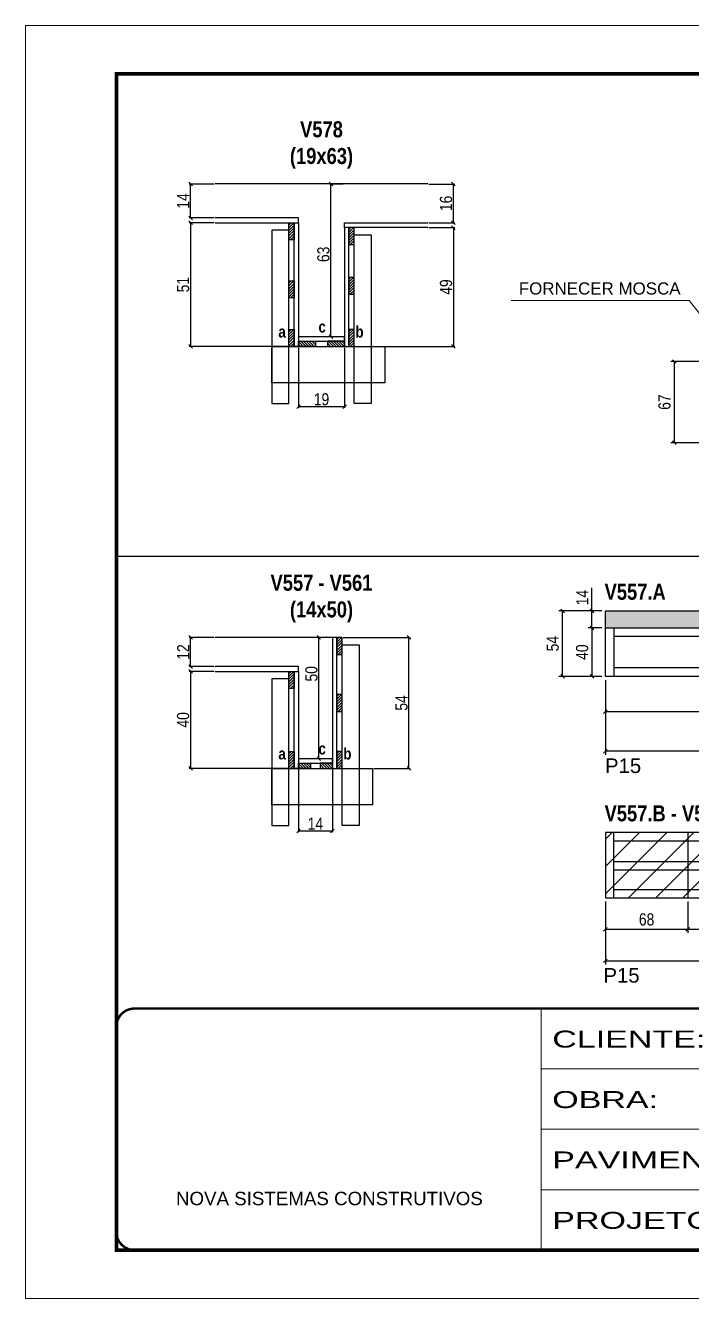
# Model space of a CAD drawing. Extents: x 3309 to 9563, y -2522 to 14608.
# Drawn here: x 8078 to 8628, y 8964 to 10014 of the extents above; entities that cross this region are included whole.
import ezdxf

# ---------------------------------------------------------------- set-up
doc = ezdxf.new("R2010")
doc.units = 0
doc.header["$PDMODE"] = 35
doc.header["$PDSIZE"] = -10
doc.linetypes.add('CONTINUO', pattern=[0])
doc.linetypes.add('DASHED', pattern=[0.75, 0.5, -0.25])
for name, color, linetype in [('5', 5, 'Continuous'), ('COTA', 241, 'Continuous'), ('detalhes', 4, 'Continuous'), ('NOMENCLATURA', 7, 'Continuous'), ('Painéis', 200, 'Continuous'), ('SARR_2.2x7', 40, 'Continuous'), ('SARR_3.5x7', 81, 'Continuous')]:
    doc.layers.add(name, color=color, linetype=linetype)
for name, color, linetype, lineweight in [('CARIMBO', 255, 'Continuous', 9), ('CONCRETO', 251, 'Continuous', 25), ('Folhas', 255, 'Continuous', 9), ('Hachura', 251, 'Continuous', 9), ('SARRAFO DE PRESSAO', 251, 'DASHED', 9)]:
    doc.layers.add(name, color=color, linetype=linetype, lineweight=lineweight)
doc.styles.add('ARIAL', font='arial.ttf')
doc.styles.add('COTA TECNICA', font='techl___.ttf', dxfattribs={"height": 10})
doc.styles.add('COTA TECNICA 2X', font='techl___.ttf', dxfattribs={"height": 10})
doc.styles.get("Standard").update_dxf_attribs({"font": 'arial.ttf'})
doc.styles.add('TECNICA', font='techb___.ttf', dxfattribs={"height": 10})
doc.styles.add('Tecnologia', font='')
doc.styles.get('Tecnologia').set_extended_font_data('Forgotten Futurist')
doc.dimstyles.new('3x', dxfattribs={"dimtxt": 10, "dimasz": 5, "dimexe": 7, "dimexo": 5, "dimgap": 4, "dimtad": 1, "dimdec": 4, "dimlfac": 0.333333, "dimdsep": 46, "dimtxsty": 'Standard', "dimblk": 'DOT', "dimcen": 0.09, "dimclrd": 1, "dimclre": 1, "dimclrt": 2, "dimadec": 0, "dimazin": 2, "dimtfac": 1, "dimtdec": 4, "dimtmove": 0, "dimatfit": 3, "dimldrblk": 'DOT', "dimfxl": 1, "dimtolj": 1, "dimtzin": 0, "dimlwd": 9, "dimlwe": 9, "dimarcsym": 0})
doc.dimstyles.new('PAINEL', dxfattribs={"dimtxt": 10, "dimasz": 3, "dimexe": 3, "dimexo": 3, "dimgap": 3, "dimtad": 1, "dimdec": 1, "dimzin": 12, "dimdsep": 46, "dimtxsty": 'COTA TECNICA', "dimblk1": 'OBLIQUE', "dimblk2": 'OBLIQUE', "dimsah": 1, "dimcen": 0.9, "dimclrd": 4, "dimclre": 4, "dimclrt": 240, "dimadec": 1, "dimazin": 3, "dimtfac": 1, "dimtdec": 1, "dimtmove": 0, "dimatfit": 3, "dimfxl": 1, "dimtolj": 1, "dimtzin": 12, "dimarcsym": 0})
doc.dimstyles.new('SECAO', dxfattribs={"dimscale": 0.333333, "dimtxt": 5, "dimasz": 9, "dimexe": 3, "dimexo": 3, "dimgap": 3, "dimtad": 1, "dimdec": 1, "dimlfac": 0.5, "dimzin": 12, "dimdsep": 46, "dimtxsty": 'COTA TECNICA 2X', "dimblk1": 'OBLIQUE', "dimblk2": 'OBLIQUE', "dimsah": 1, "dimcen": 0.9, "dimclrd": 4, "dimclre": 4, "dimclrt": 240, "dimadec": 1, "dimazin": 3, "dimtfac": 1, "dimtdec": 1, "dimtmove": 0, "dimatfit": 3, "dimfxl": 1, "dimtolj": 1, "dimtzin": 12, "dimarcsym": 0})
pattern_1 = [(135, (41538.6903, -113763.353), (-1.122532015, -1.122532015), [])]
pattern_2 = [(45, (-115217.018, -23472.7219), (-1.122532015, 1.122532015), [])]

# ---------------------------------------------------------------- blocks, each defined once
blk = doc.blocks.new('9999999999')
at = {"color": 30, "linetype": 'CONTINUO'}
for p, q in [((98564.6, 34230.2), (98564.6, 34429.4)), ((98564.6, 34379.6), (99584, 34379.6)), ((98564.6, 34329.8), (99488, 34329.8)), ((98564.6, 34280), (99488, 34280))]:
    blk.add_line(p, q, dxfattribs=at)
at = {"color": 30, "linetype": 'CONTINUO', "const_width": 2}
blk.add_lwpolyline([(99584, 34230.2), (99584, 34414.4, 0.414214), (99569, 34429.4), (98229, 34429.4, 0.414214), (98214, 34414.4), (98214, 34245.2, 0.414214), (98229, 34230.2), (99584, 34230.2)], format="xyb", dxfattribs=at)
at = {"layer": 'Folhas'}
blk.add_lwpolyline([(98139, 34190.2), (99624, 34190.2), (99624, 35240.2), (98139, 35240.2)], close=True, dxfattribs=at)
at = {"layer": 'Folhas', "color": 30, "const_width": 3}
blk.add_lwpolyline([(98214, 34230.2), (99584, 34230.2), (99584, 35200.2), (98214, 35200.2)], close=True, dxfattribs=at)
at = {"color": 7, "linetype": 'Continuous', "ltscale": 5, "style": 'ARIAL'}
blk.add_text('NOVA SISTEMAS CONSTRUTIVOS', height=11.059, dxfattribs=at).set_placement((98263.2, 34267.2))
at = {"layer": 'Folhas', "color": 7, "style": 'Tecnologia', "width": 1.5}
for s, p in [('CLIENTE:', (98573.7, 34397.2)), ('OBRA:', (98573.7, 34347.3)), ('PAVIMENTO:', (98573.7, 34297.5)), ('PROJETO:', (98573.7, 34247.7))]:
    blk.add_text(s, height=14, dxfattribs=at).set_placement(p)
blk = doc.blocks.new('_Oblique')
at = {"color": 0, "linetype": 'ByBlock', "lineweight": -2}
blk.add_line((-0.5, -0.5), (0.5, 0.5), dxfattribs=at)
blk = doc.blocks.new('*D433')
at = {"layer": 'COTA', "color": 4, "lineweight": -2, "transparency": 16777216}
for p, q in [((8303.2, 9747.8), (8303.2, 9698.1)), ((8341.2, 9747.8), (8341.2, 9698.1)), ((8341.2, 9699.1), (8303.2, 9699.1))]:
    blk.add_line(p, q, dxfattribs=at)
at = {"layer": 'Defpoints', "color": 0, "transparency": 16777216}
for p in [(8303.2, 9748.8), (8341.2, 9748.8), (8303.2, 9699.1)]:
    blk.add_point(p, dxfattribs=at)
at = {"layer": 'COTA', "color": 4, "lineweight": -2, "transparency": 16777216, "xscale": 3, "yscale": 3, "zscale": 3, "rotation": 180}
blk.add_blockref('_Oblique', (8303.2, 9699.1), dxfattribs=at)
at = {"layer": 'COTA', "color": 4, "lineweight": -2, "transparency": 16777216, "xscale": 3, "yscale": 3, "zscale": 3}
blk.add_blockref('_Oblique', (8341.2, 9699.1), dxfattribs=at)
at = {"layer": 'COTA', "color": 240, "transparency": 16777216, "insert": (8322.2, 9705.2), "char_height": 10, "attachment_point": 5, "style": 'COTA TECNICA 2X'}
blk.add_mtext('\\A1;19', dxfattribs=at)
blk = doc.blocks.new('*D434')
at = {"layer": 'COTA', "color": 4, "lineweight": -2, "transparency": 16777216}
for p, q in [((8233.5, 9850.8), (8213.1, 9850.8)), ((8214.1, 9850.8), (8214.1, 9748.8)), ((8294.2, 9748.8), (8213.1, 9748.8))]:
    blk.add_line(p, q, dxfattribs=at)
at = {"layer": 'Defpoints', "color": 0, "transparency": 16777216}
for p in [(8234.5, 9850.8), (8214.1, 9748.8), (8295.2, 9748.8, 0)]:
    blk.add_point(p, dxfattribs=at)
at = {"layer": 'COTA', "color": 4, "lineweight": -2, "transparency": 16777216, "xscale": 3, "yscale": 3, "zscale": 3}
for p, rotation in [((8214.1, 9850.8), 90), ((8214.1, 9748.8), 270)]:
    blk.add_blockref('_Oblique', p, dxfattribs=dict(at, rotation=rotation))
at = {"layer": 'COTA', "color": 240, "transparency": 16777216, "insert": (8208, 9799.8), "char_height": 10, "attachment_point": 5, "rotation": 90, "style": 'COTA TECNICA 2X'}
blk.add_mtext('\\A1;51', dxfattribs=at)
blk = doc.blocks.new('*D435')
at = {"layer": 'COTA', "color": 4, "lineweight": -2, "transparency": 16777216}
for p, q in [((8410.9, 9846.8), (8432.1, 9846.8)), ((8431.1, 9846.8), (8431.1, 9748.8)), ((8350.2, 9748.8), (8432.1, 9748.8))]:
    blk.add_line(p, q, dxfattribs=at)
at = {"layer": 'Defpoints', "color": 0, "transparency": 16777216}
for p in [(8409.9, 9846.8), (8349.2, 9748.8, 0), (8431.1, 9748.8)]:
    blk.add_point(p, dxfattribs=at)
at = {"layer": 'COTA', "color": 4, "lineweight": -2, "transparency": 16777216, "xscale": 3, "yscale": 3, "zscale": 3}
for p, rotation in [((8431.1, 9846.8), 90), ((8431.1, 9748.8), 270)]:
    blk.add_blockref('_Oblique', p, dxfattribs=dict(at, rotation=rotation))
at = {"layer": 'COTA', "color": 240, "transparency": 16777216, "insert": (8425, 9797.8), "char_height": 10, "attachment_point": 5, "rotation": 90, "style": 'COTA TECNICA 2X'}
blk.add_mtext('\\A1;49', dxfattribs=at)
blk = doc.blocks.new('*D436')
at = {"layer": 'COTA', "color": 4, "lineweight": -2, "transparency": 16777216}
for p, q in [((8340.2, 9882.8), (8329, 9882.8)), ((8330, 9756.8), (8330, 9882.8)), ((8340.2, 9756.8), (8329, 9756.8))]:
    blk.add_line(p, q, dxfattribs=at)
at = {"layer": 'Defpoints', "color": 0, "transparency": 16777216}
for p in [(8330, 9882.8), (8341.2, 9882.8), (8341.2, 9756.8)]:
    blk.add_point(p, dxfattribs=at)
at = {"layer": 'COTA', "color": 4, "lineweight": -2, "transparency": 16777216, "xscale": 3, "yscale": 3, "zscale": 3}
for p, rotation in [((8330, 9882.8), 90), ((8330, 9756.8), 270)]:
    blk.add_blockref('_Oblique', p, dxfattribs=dict(at, rotation=rotation))
at = {"layer": 'COTA', "color": 240, "transparency": 16777216, "insert": (8323.8, 9824.8), "char_height": 10, "attachment_point": 5, "rotation": 90, "style": 'COTA TECNICA 2X'}
blk.add_mtext('\\A1;63', dxfattribs=at)
blk = doc.blocks.new('*D437')
at = {"layer": 'COTA', "color": 4, "lineweight": -2, "transparency": 16777216}
for p, q in [((8410.9, 9882.8), (8432.1, 9882.8)), ((8431.1, 9850.8), (8431.1, 9882.8)), ((8410.9, 9850.8), (8432.1, 9850.8))]:
    blk.add_line(p, q, dxfattribs=at)
at = {"layer": 'Defpoints', "color": 0, "transparency": 16777216}
for p in [(8409.9, 9882.8), (8431.1, 9882.8), (8409.9, 9850.8)]:
    blk.add_point(p, dxfattribs=at)
at = {"layer": 'COTA', "color": 4, "lineweight": -2, "transparency": 16777216, "xscale": 3, "yscale": 3, "zscale": 3}
for p, rotation in [((8431.1, 9882.8), 90), ((8431.1, 9850.8), 270)]:
    blk.add_blockref('_Oblique', p, dxfattribs=dict(at, rotation=rotation))
at = {"layer": 'COTA', "color": 240, "transparency": 16777216, "insert": (8425, 9866.8), "char_height": 10, "attachment_point": 5, "rotation": 90, "style": 'COTA TECNICA 2X'}
blk.add_mtext('\\A1;16', dxfattribs=at)
blk = doc.blocks.new('*D438')
at = {"layer": 'COTA', "color": 4, "lineweight": -2, "transparency": 16777216}
for p, q in [((8233.5, 9882.8), (8213.1, 9882.8)), ((8214.1, 9854.8), (8214.1, 9882.8)), ((8233.5, 9854.8), (8213.1, 9854.8))]:
    blk.add_line(p, q, dxfattribs=at)
at = {"layer": 'Defpoints', "color": 0, "transparency": 16777216}
for p in [(8214.1, 9882.8), (8234.5, 9882.8), (8234.5, 9854.8)]:
    blk.add_point(p, dxfattribs=at)
at = {"layer": 'COTA', "color": 4, "lineweight": -2, "transparency": 16777216, "xscale": 3, "yscale": 3, "zscale": 3}
for p, rotation in [((8214.1, 9882.8), 90), ((8214.1, 9854.8), 270)]:
    blk.add_blockref('_Oblique', p, dxfattribs=dict(at, rotation=rotation))
at = {"layer": 'COTA', "color": 240, "transparency": 16777216, "insert": (8208, 9868.8), "char_height": 10, "attachment_point": 5, "rotation": 90, "style": 'COTA TECNICA 2X'}
blk.add_mtext('\\A1;14', dxfattribs=at)
blk = doc.blocks.new('*D1587')
at = {"layer": 'COTA', "color": 4, "lineweight": -2, "transparency": 16777216}
for p, q in [((8682.2, 9736.4), (8610.4, 9736.4)), ((8613.4, 9669.4), (8613.4, 9736.4)), ((8682.2, 9669.4), (8610.4, 9669.4))]:
    blk.add_line(p, q, dxfattribs=at)
at = {"layer": 'Defpoints', "color": 0, "transparency": 16777216}
for p in [(8613.4, 9736.4), (8685.2, 9736.4), (8685.2, 9669.4)]:
    blk.add_point(p, dxfattribs=at)
at = {"layer": 'COTA', "color": 4, "lineweight": -2, "transparency": 16777216, "xscale": 3, "yscale": 3, "zscale": 3}
for p, rotation in [((8613.4, 9736.4), 90), ((8613.4, 9669.4), 270)]:
    blk.add_blockref('_Oblique', p, dxfattribs=dict(at, rotation=rotation))
at = {"layer": 'COTA', "color": 240, "transparency": 16777216, "insert": (8605.3, 9702.9), "char_height": 10, "attachment_point": 5, "rotation": 90, "style": 'COTA TECNICA'}
blk.add_mtext('\\A1;67', dxfattribs=at)
blk = doc.blocks.new('_Dot')
at = {"color": 0, "linetype": 'ByBlock', "lineweight": -2}
blk.add_line((-0.5, 0), (-1, 0), dxfattribs=at)
at = {"color": 0, "linetype": 'ByBlock', "const_width": 0.5}
blk.add_lwpolyline([(-0.25, 0, 1), (0.25, 0, 1)], format="xyb", close=True, dxfattribs=at)
blk = doc.blocks.new('*D1590')
at = {"layer": 'COTA', "color": 4, "lineweight": -2, "transparency": 16777216}
for p, q in [((8233.5, 9480.8), (8213.1, 9480.8)), ((8214.1, 9480.8), (8214.1, 9400.8)), ((8294.2, 9400.8), (8213.1, 9400.8))]:
    blk.add_line(p, q, dxfattribs=at)
at = {"layer": 'Defpoints', "color": 0, "transparency": 16777216}
for p in [(8234.5, 9480.8), (8214.1, 9400.8), (8295.2, 9400.8, 0)]:
    blk.add_point(p, dxfattribs=at)
at = {"layer": 'COTA', "color": 4, "lineweight": -2, "transparency": 16777216, "xscale": 3, "yscale": 3, "zscale": 3}
for p, rotation in [((8214.1, 9480.8), 90), ((8214.1, 9400.8), 270)]:
    blk.add_blockref('_Oblique', p, dxfattribs=dict(at, rotation=rotation))
at = {"layer": 'COTA', "color": 240, "transparency": 16777216, "insert": (8208, 9440.8), "char_height": 10, "attachment_point": 5, "rotation": 90, "style": 'COTA TECNICA 2X'}
blk.add_mtext('\\A1;40', dxfattribs=at)
blk = doc.blocks.new('*D1591')
at = {"layer": 'COTA', "color": 4, "lineweight": -2, "transparency": 16777216}
for p, q in [((8330.2, 9508.8), (8319, 9508.8)), ((8320, 9408.8), (8320, 9508.8)), ((8330.2, 9408.8), (8319, 9408.8))]:
    blk.add_line(p, q, dxfattribs=at)
at = {"layer": 'Defpoints', "color": 0, "transparency": 16777216}
for p in [(8320, 9508.8), (8331.2, 9508.8), (8331.2, 9408.8)]:
    blk.add_point(p, dxfattribs=at)
at = {"layer": 'COTA', "color": 4, "lineweight": -2, "transparency": 16777216, "xscale": 3, "yscale": 3, "zscale": 3}
for p, rotation in [((8320, 9508.8), 90), ((8320, 9408.8), 270)]:
    blk.add_blockref('_Oblique', p, dxfattribs=dict(at, rotation=rotation))
at = {"layer": 'COTA', "color": 240, "transparency": 16777216, "insert": (8313.9, 9478.8), "char_height": 10, "attachment_point": 5, "rotation": 90, "style": 'COTA TECNICA 2X'}
blk.add_mtext('\\A1;50', dxfattribs=at)
blk = doc.blocks.new('*D1592')
at = {"layer": 'COTA', "color": 4, "lineweight": -2, "transparency": 16777216}
for p, q in [((8233.5, 9508.8), (8213.1, 9508.8)), ((8214.1, 9484.8), (8214.1, 9508.8)), ((8233.5, 9484.8), (8213.1, 9484.8))]:
    blk.add_line(p, q, dxfattribs=at)
at = {"layer": 'Defpoints', "color": 0, "transparency": 16777216}
for p in [(8214.1, 9508.8), (8234.5, 9508.8), (8234.5, 9484.8)]:
    blk.add_point(p, dxfattribs=at)
at = {"layer": 'COTA', "color": 4, "lineweight": -2, "transparency": 16777216, "xscale": 3, "yscale": 3, "zscale": 3}
for p, rotation in [((8214.1, 9508.8), 90), ((8214.1, 9484.8), 270)]:
    blk.add_blockref('_Oblique', p, dxfattribs=dict(at, rotation=rotation))
at = {"layer": 'COTA', "color": 240, "transparency": 16777216, "insert": (8208, 9496.8), "char_height": 10, "attachment_point": 5, "rotation": 90, "style": 'COTA TECNICA 2X'}
blk.add_mtext('\\A1;12', dxfattribs=at)
blk = doc.blocks.new('*D1593')
at = {"layer": 'COTA', "color": 4, "lineweight": -2, "transparency": 16777216}
for p, q in [((8340.2, 9508.8), (8395.4, 9508.8)), ((8394.4, 9400.8), (8394.4, 9508.8)), ((8365.3, 9400.8), (8395.4, 9400.8))]:
    blk.add_line(p, q, dxfattribs=at)
at = {"layer": 'Defpoints', "color": 0, "transparency": 16777216}
for p in [(8339.2, 9508.8), (8394.4, 9508.8), (8364.3, 9400.8)]:
    blk.add_point(p, dxfattribs=at)
at = {"layer": 'COTA', "color": 4, "lineweight": -2, "transparency": 16777216, "xscale": 3, "yscale": 3, "zscale": 3}
for p, rotation in [((8394.4, 9508.8), 90), ((8394.4, 9400.8), 270)]:
    blk.add_blockref('_Oblique', p, dxfattribs=dict(at, rotation=rotation))
at = {"layer": 'COTA', "color": 240, "transparency": 16777216, "insert": (8388.3, 9454.8), "char_height": 10, "attachment_point": 5, "rotation": 90, "style": 'COTA TECNICA 2X'}
blk.add_mtext('\\A1;54', dxfattribs=at)
blk = doc.blocks.new('*D1601')
at = {"layer": 'COTA', "color": 4, "lineweight": -2, "transparency": 16777216}
for p, q in [((8303.2, 9399.8), (8303.2, 9348.2)), ((8331.2, 9399.8), (8331.2, 9348.2)), ((8303.2, 9349.2), (8331.2, 9349.2))]:
    blk.add_line(p, q, dxfattribs=at)
at = {"layer": 'Defpoints', "color": 0, "transparency": 16777216}
for p in [(8303.2, 9400.8), (8331.2, 9400.8), (8331.2, 9349.2)]:
    blk.add_point(p, dxfattribs=at)
at = {"layer": 'COTA', "color": 4, "lineweight": -2, "transparency": 16777216, "xscale": 3, "yscale": 3, "zscale": 3, "rotation": 180}
blk.add_blockref('_Oblique', (8303.2, 9349.2), dxfattribs=at)
at = {"layer": 'COTA', "color": 4, "lineweight": -2, "transparency": 16777216, "xscale": 3, "yscale": 3, "zscale": 3}
blk.add_blockref('_Oblique', (8331.2, 9349.2), dxfattribs=at)
at = {"layer": 'COTA', "color": 240, "transparency": 16777216, "insert": (8317.2, 9355.3), "char_height": 10, "attachment_point": 5, "style": 'COTA TECNICA 2X'}
blk.add_mtext('\\A1;14', dxfattribs=at)
blk = doc.blocks.new('*D1602')
at = {"layer": 'COTA', "color": 4, "lineweight": -2, "transparency": 16777216}
for p, q in [((8556.5, 9473.7), (8556.5, 9412)), ((8974.5, 9473.7), (8974.5, 9412)), ((8974.5, 9415), (8556.5, 9415))]:
    blk.add_line(p, q, dxfattribs=at)
at = {"layer": 'Defpoints', "color": 0, "transparency": 16777216}
for p in [(8556.5, 9476.7), (8974.5, 9476.7), (8556.5, 9415)]:
    blk.add_point(p, dxfattribs=at)
at = {"layer": 'COTA', "color": 4, "lineweight": -2, "transparency": 16777216, "xscale": 3, "yscale": 3, "zscale": 3, "rotation": 180}
blk.add_blockref('_Oblique', (8556.5, 9415), dxfattribs=at)
at = {"layer": 'COTA', "color": 4, "lineweight": -2, "transparency": 16777216, "xscale": 3, "yscale": 3, "zscale": 3}
blk.add_blockref('_Oblique', (8974.5, 9415), dxfattribs=at)
at = {"layer": 'COTA', "color": 240, "transparency": 16777216, "insert": (8765.5, 9423.1), "char_height": 10, "attachment_point": 5, "style": 'COTA TECNICA'}
blk.add_mtext('\\A1;418', dxfattribs=at)
blk = doc.blocks.new('*D1604')
at = {"layer": 'COTA', "color": 4, "lineweight": -2, "transparency": 16777216}
for p, q in [((8556.5, 9473.7), (8556.5, 9444.5)), ((8730.5, 9473.7), (8730.5, 9444.5)), ((8730.5, 9447.5), (8556.5, 9447.5))]:
    blk.add_line(p, q, dxfattribs=at)
at = {"layer": 'Defpoints', "color": 0, "transparency": 16777216}
for p in [(8556.5, 9476.7), (8730.5, 9476.7), (8556.5, 9447.5)]:
    blk.add_point(p, dxfattribs=at)
at = {"layer": 'COTA', "color": 4, "lineweight": -2, "transparency": 16777216, "xscale": 3, "yscale": 3, "zscale": 3, "rotation": 180}
blk.add_blockref('_Oblique', (8556.5, 9447.5), dxfattribs=at)
at = {"layer": 'COTA', "color": 4, "lineweight": -2, "transparency": 16777216, "xscale": 3, "yscale": 3, "zscale": 3}
blk.add_blockref('_Oblique', (8730.5, 9447.5), dxfattribs=at)
at = {"layer": 'COTA', "color": 240, "transparency": 16777216, "insert": (8643.5, 9455.6), "char_height": 10, "attachment_point": 5, "style": 'COTA TECNICA'}
blk.add_mtext('\\A1;174', dxfattribs=at)
blk = doc.blocks.new('*D1605')
at = {"layer": 'COTA', "color": 4, "lineweight": -2, "transparency": 16777216}
for p, q in [((8553.5, 9516.7), (8542.4, 9516.7)), ((8545.4, 9516.7), (8545.4, 9476.7)), ((8553.5, 9476.7), (8542.4, 9476.7))]:
    blk.add_line(p, q, dxfattribs=at)
at = {"layer": 'Defpoints', "color": 0, "transparency": 16777216}
for p in [(8556.5, 9516.7), (8545.4, 9476.7), (8556.5, 9476.7)]:
    blk.add_point(p, dxfattribs=at)
at = {"layer": 'COTA', "color": 4, "lineweight": -2, "transparency": 16777216, "xscale": 3, "yscale": 3, "zscale": 3}
for p, rotation in [((8545.4, 9516.7), 90), ((8545.4, 9476.7), 270)]:
    blk.add_blockref('_Oblique', p, dxfattribs=dict(at, rotation=rotation))
at = {"layer": 'COTA', "color": 240, "transparency": 16777216, "insert": (8537.3, 9496.7), "char_height": 10, "attachment_point": 5, "rotation": 90, "style": 'COTA TECNICA'}
blk.add_mtext('\\A1;40', dxfattribs=at)
blk = doc.blocks.new('*D1606')
at = {"layer": 'COTA', "color": 4, "lineweight": -2, "transparency": 16777216}
for p, q in [((8545.4, 9530.7), (8545.4, 9549.8)), ((8553.5, 9530.7), (8542.4, 9530.7)), ((8545.4, 9516.7), (8545.4, 9530.7)), ((8553.5, 9516.7), (8542.4, 9516.7))]:
    blk.add_line(p, q, dxfattribs=at)
at = {"layer": 'Defpoints', "color": 0, "transparency": 16777216}
for p in [(8545.4, 9530.7), (8556.5, 9530.7), (8556.5, 9516.7)]:
    blk.add_point(p, dxfattribs=at)
at = {"layer": 'COTA', "color": 4, "lineweight": -2, "transparency": 16777216, "xscale": 3, "yscale": 3, "zscale": 3}
for p, rotation in [((8545.4, 9530.7), 90), ((8545.4, 9516.7), 270)]:
    blk.add_blockref('_Oblique', p, dxfattribs=dict(at, rotation=rotation))
at = {"layer": 'COTA', "color": 240, "transparency": 16777216, "insert": (8537.4, 9541.7), "char_height": 10, "attachment_point": 5, "rotation": 90, "style": 'COTA TECNICA'}
blk.add_mtext('\\A1;14', dxfattribs=at)
blk = doc.blocks.new('*D1607')
at = {"layer": 'COTA', "color": 4, "lineweight": -2, "transparency": 16777216}
for p, q in [((8553.5, 9530.7), (8518.1, 9530.7)), ((8521.1, 9476.7), (8521.1, 9530.7)), ((8553.5, 9476.7), (8518.1, 9476.7))]:
    blk.add_line(p, q, dxfattribs=at)
at = {"layer": 'Defpoints', "color": 0, "transparency": 16777216}
for p in [(8521.1, 9530.7), (8556.5, 9530.7), (8556.5, 9476.7)]:
    blk.add_point(p, dxfattribs=at)
at = {"layer": 'COTA', "color": 4, "lineweight": -2, "transparency": 16777216, "xscale": 3, "yscale": 3, "zscale": 3}
for p, rotation in [((8521.1, 9530.7), 90), ((8521.1, 9476.7), 270)]:
    blk.add_blockref('_Oblique', p, dxfattribs=dict(at, rotation=rotation))
at = {"layer": 'COTA', "color": 240, "transparency": 16777216, "insert": (8513, 9503.7), "char_height": 10, "attachment_point": 5, "rotation": 90, "style": 'COTA TECNICA'}
blk.add_mtext('\\A1;54', dxfattribs=at)
blk = doc.blocks.new('*D1608')
at = {"layer": 'COTA', "color": 4, "lineweight": -2, "transparency": 16777216}
for p, q in [((8556.5, 9290.9), (8556.5, 9239.1)), ((8746.5, 9290.9), (8746.5, 9239.1)), ((8556.5, 9242.1), (8746.5, 9242.1))]:
    blk.add_line(p, q, dxfattribs=at)
at = {"layer": 'Defpoints', "color": 0, "transparency": 16777216}
for p in [(8556.5, 9293.9), (8746.5, 9293.9), (8746.5, 9242.1)]:
    blk.add_point(p, dxfattribs=at)
at = {"layer": 'COTA', "color": 4, "lineweight": -2, "transparency": 16777216, "xscale": 3, "yscale": 3, "zscale": 3, "rotation": 180}
blk.add_blockref('_Oblique', (8556.5, 9242.1), dxfattribs=at)
at = {"layer": 'COTA', "color": 4, "lineweight": -2, "transparency": 16777216, "xscale": 3, "yscale": 3, "zscale": 3}
blk.add_blockref('_Oblique', (8746.5, 9242.1), dxfattribs=at)
at = {"layer": 'COTA', "color": 240, "transparency": 16777216, "insert": (8651.5, 9250.3), "char_height": 10, "attachment_point": 5, "style": 'COTA TECNICA'}
blk.add_mtext('\\A1;190', dxfattribs=at)
blk = doc.blocks.new('*D1609')
at = {"layer": 'COTA', "color": 4, "lineweight": -2, "transparency": 16777216}
for p, q in [((8556.5, 9290.9), (8556.5, 9265.1)), ((8624.5, 9290.9), (8624.5, 9265.1)), ((8556.5, 9268.1), (8624.5, 9268.1))]:
    blk.add_line(p, q, dxfattribs=at)
at = {"layer": 'Defpoints', "color": 0, "transparency": 16777216}
for p in [(8556.5, 9293.9), (8624.5, 9293.9), (8624.5, 9268.1)]:
    blk.add_point(p, dxfattribs=at)
at = {"layer": 'COTA', "color": 4, "lineweight": -2, "transparency": 16777216, "xscale": 3, "yscale": 3, "zscale": 3, "rotation": 180}
blk.add_blockref('_Oblique', (8556.5, 9268.1), dxfattribs=at)
at = {"layer": 'COTA', "color": 4, "lineweight": -2, "transparency": 16777216, "xscale": 3, "yscale": 3, "zscale": 3}
blk.add_blockref('_Oblique', (8624.5, 9268.1), dxfattribs=at)
at = {"layer": 'COTA', "color": 240, "transparency": 16777216, "insert": (8590.5, 9276.2), "char_height": 10, "attachment_point": 5, "style": 'COTA TECNICA'}
blk.add_mtext('\\A1;68', dxfattribs=at)
blk = doc.blocks.new('*D1610')
at = {"layer": 'COTA', "color": 4, "lineweight": -2, "transparency": 16777216}
for p, q in [((8624.5, 9290.9), (8624.5, 9265.1)), ((8746.5, 9290.9), (8746.5, 9265.1)), ((8624.5, 9268.1), (8746.5, 9268.1))]:
    blk.add_line(p, q, dxfattribs=at)
at = {"layer": 'Defpoints', "color": 0, "transparency": 16777216}
for p in [(8624.5, 9293.9), (8746.5, 9293.9), (8746.5, 9268.1)]:
    blk.add_point(p, dxfattribs=at)
at = {"layer": 'COTA', "color": 4, "lineweight": -2, "transparency": 16777216, "xscale": 3, "yscale": 3, "zscale": 3, "rotation": 180}
blk.add_blockref('_Oblique', (8624.5, 9268.1), dxfattribs=at)
at = {"layer": 'COTA', "color": 4, "lineweight": -2, "transparency": 16777216, "xscale": 3, "yscale": 3, "zscale": 3}
blk.add_blockref('_Oblique', (8746.5, 9268.1), dxfattribs=at)
at = {"layer": 'COTA', "color": 240, "transparency": 16777216, "insert": (8685.5, 9276.2), "char_height": 10, "attachment_point": 5, "style": 'COTA TECNICA'}
blk.add_mtext('\\A1;122', dxfattribs=at)

msp = doc.modelspace()

# ---------------------------------------------------------------- hatches: boundary and pattern name
at = {"layer": 'COTA'}
h = msp.add_hatch(dxfattribs=at)
h.set_pattern_fill('AR-CONC', color=256, scale=0.03)
h.set_pattern_definition([(50, (1587.61, -1336.982), (5.46554, -0.4781726), [0.5715, -6.2865]), (355, (1587.61, -1336.982), (-1.0573026, 5.7317054), [0.4572, -5.0292175]), (100.451445, (1588.0656, -1337.0217), (4.4082374, 5.2535326), [0.4857003, -5.3427073]), (46.1842, (1587.61, -1335.458), (8.1323712, -1.26127), [0.85725, -9.42975]), (96.63556, (1588.288, -1335.563), (7.122124, 7.4227837), [0.7285507, -8.014068]), (351.18415, (1587.61, -1335.458), (7.122124, 7.422784), [0.685799, -7.543792]), (21, (1588.372, -1335.839), (4.5484317, -3.067956), [0.5715, -6.2865]), (326, (1588.372, -1335.839), (1.8540609, 5.525639), [0.4572, -5.0292]), (71.451445, (1588.751, -1336.0945), (6.4024926, 2.457683), [0.4857003, -5.3426981]), (37.5, (1587.6101, -1336.9818), (0.0926581, 2.53665117), [0, -4.96824, 0, -5.1054, 0, -5.04825]), (7.5, (1587.61, -1336.9818), (2.0045899, 3.00541724), [0, -2.91084, 0, -4.85394, 0, -1.92405]), (327.5, (1585.9108, -1336.9818), (4.06771786, -0.17186232), [0, -1.905, 0, -5.9436, 0, -7.8867]), (317.5, (1585.149, -1336.9818), (4.4438754, 0.7627947), [0, -2.4765, 0, -3.94716, 0, -5.6007])])
h.paths.add_polyline_path([(8974.54, 9516.68), (8974.54, 9530.68), (8556.54, 9530.68), (8556.54, 9516.68)])
at = {"layer": 'Hachura', "linetype": 'ByBlock'}
h = msp.add_hatch(dxfattribs=at)
h.set_pattern_fill('ANSI31', color=256, scale=5)
h.paths.add_polyline_path([(8974.54, 9516.68), (8730.54, 9516.68), (8730.54, 9476.68), (8974.54, 9476.68)])
h.paths.add_polyline_path([(9236.17, 9516.68), (9064.17, 9516.68), (9064.17, 9476.68), (9236.17, 9476.68)])
h.paths.add_polyline_path([(9480.17, 9516.68), (9236.17, 9516.68), (9236.17, 9476.68), (9480.17, 9476.68)])
h.paths.add_polyline_path([(8966.54, 9347.95), (8844.54, 9347.95), (8844.54, 9293.95), (8966.54, 9293.95)])
h.paths.add_polyline_path([(8844.54, 9347.95), (8776.54, 9347.95), (8776.54, 9293.95), (8844.54, 9293.95)])
h.paths.add_polyline_path([(8746.54, 9347.95), (8624.54, 9347.95), (8624.54, 9293.95), (8746.54, 9293.95)])
h.paths.add_polyline_path([(8624.54, 9347.95), (8556.54, 9347.95), (8556.54, 9293.95), (8624.54, 9293.95)])
at = {"layer": 'SARR_2.2x7'}
h = msp.add_hatch(dxfattribs=at)
h.set_pattern_fill('ANSI31', color=256, scale=0.5)
h.set_pattern_definition([(45, (-115217.018, -23384.7219), (-1.122532015, 1.122532015), [])])
h.paths.add_polyline_path([(8295.15, 9836.82), (8299.55, 9836.82), (8299.55, 9850.82), (8295.15, 9850.82)])
h = msp.add_hatch(dxfattribs=at)
h.set_pattern_fill('ANSI31', color=256, scale=0.5)
h.set_pattern_definition([(45, (-115217.018, -23388.7219), (-1.122532015, 1.122532015), [])])
h.paths.add_polyline_path([(8349.15, 9832.82), (8344.75, 9832.82), (8344.75, 9846.82), (8349.15, 9846.82)])
h = msp.add_hatch(dxfattribs=at)
h.set_pattern_fill('ANSI31', color=256, scale=0.5)
h.set_pattern_definition([(45, (-115217.018, -23432.7219), (-1.122532015, 1.122532015), [])])
h.paths.add_polyline_path([(8295.15, 9788.82), (8299.55, 9788.82), (8299.55, 9802.82), (8295.15, 9802.82)])
h = msp.add_hatch(dxfattribs=at)
h.set_pattern_fill('ANSI31', color=256, scale=0.5)
h.set_pattern_definition([(45, (-115217.018, -23429.7219), (-1.122532015, 1.122532015), [])])
h.paths.add_polyline_path([(8349.15, 9791.82), (8344.75, 9791.82), (8344.75, 9805.82), (8349.15, 9805.82)])
h = msp.add_hatch(dxfattribs=at)
h.set_pattern_fill('ANSI31', color=256, scale=0.5)
h.set_pattern_definition(pattern_2)
h.paths.add_polyline_path([(8295.15, 9748.82), (8299.55, 9748.82), (8299.55, 9762.82), (8295.15, 9762.82)])
h = msp.add_hatch(dxfattribs=at)
h.set_pattern_fill('ANSI31', color=256, scale=0.5)
h.set_pattern_definition(pattern_2)
h.paths.add_polyline_path([(8349.15, 9748.82), (8344.75, 9748.82), (8344.75, 9762.82), (8349.15, 9762.82)])
h = msp.add_hatch(dxfattribs=at)
h.set_pattern_fill('ANSI31', color=256, scale=0.5, angle=90)
h.set_pattern_definition(pattern_1)
h.paths.add_polyline_path([(8317.15, 9748.82), (8317.15, 9753.22), (8303.15, 9753.22), (8303.15, 9748.82)])
h = msp.add_hatch(dxfattribs=at)
h.set_pattern_fill('ANSI31', color=256, scale=0.5, angle=90)
h.set_pattern_definition(pattern_1)
h.paths.add_polyline_path([(8327.15, 9753.22), (8327.15, 9748.82), (8341.15, 9748.82), (8341.15, 9753.22)])
h = msp.add_hatch(dxfattribs=at)
h.set_pattern_fill('ANSI31', color=256, scale=0.5)
h.set_pattern_definition([(45, (-115227.018, -23726.729), (-1.122532015, 1.122532015), [])])
h.paths.add_polyline_path([(8339.15, 9494.81), (8334.75, 9494.81), (8334.75, 9508.81), (8339.15, 9508.81)])
h = msp.add_hatch(dxfattribs=at)
h.set_pattern_fill('ANSI31', color=256, scale=0.5)
h.set_pattern_definition([(45, (-115217.018, -23754.729), (-1.122532015, 1.122532015), [])])
h.paths.add_polyline_path([(8295.15, 9466.81), (8299.55, 9466.81), (8299.55, 9480.81), (8295.15, 9480.81)])
h = msp.add_hatch(dxfattribs=at)
h.set_pattern_fill('ANSI31', color=256, scale=0.5)
h.set_pattern_definition([(45, (-115227.018, -23773.729), (-1.122532015, 1.122532015), [])])
h.paths.add_polyline_path([(8339.15, 9447.81), (8334.75, 9447.81), (8334.75, 9461.81), (8339.15, 9461.81)])
h = msp.add_hatch(dxfattribs=at)
h.set_pattern_fill('ANSI31', color=256, scale=0.5)
h.set_pattern_definition([(45, (-115217.018, -23820.729), (-1.122532015, 1.122532015), [])])
h.paths.add_polyline_path([(8295.15, 9400.81), (8299.55, 9400.81), (8299.55, 9414.81), (8295.15, 9414.81)])
h = msp.add_hatch(dxfattribs=at)
h.set_pattern_fill('ANSI31', color=256, scale=0.5)
h.set_pattern_definition([(45, (-115227.018, -23820.729), (-1.122532015, 1.122532015), [])])
h.paths.add_polyline_path([(8339.15, 9400.81), (8334.75, 9400.81), (8334.75, 9414.81), (8339.15, 9414.81)])
h = msp.add_hatch(dxfattribs=at)
h.set_pattern_fill('ANSI31', color=256, scale=0.5, angle=90)
h.set_pattern_definition([(135, (41538.6903, -114111.36), (-1.122532015, -1.122532015), [])])
h.paths.add_polyline_path([(8313.15, 9400.81), (8313.15, 9405.21), (8303.15, 9405.21), (8303.15, 9400.81)])
h = msp.add_hatch(dxfattribs=at)
h.set_pattern_fill('ANSI31', color=256, scale=0.5, angle=90)
h.set_pattern_definition([(135, (41528.6903, -114111.36), (-1.122532015, -1.122532015), [])])
h.paths.add_polyline_path([(8321.15, 9405.21), (8321.15, 9400.81), (8331.15, 9400.81), (8331.15, 9405.21)])

# ---------------------------------------------------------------- linework, layer by layer
at = {"layer": 'CONCRETO', "linetype": 'Continuous'}
for p, q in [((8409.85, 9882.82), (8234.45, 9882.82)), ((8339.15, 9508.81), (8234.45, 9508.81))]:
    msp.add_line(p, q, dxfattribs=at)
at = {"layer": 'COTA'}
for p, q in [((8152.87, 9575.95), (9522.87, 9575.95)), ((8556.54, 9516.68), (8556.54, 9530.68)), ((8556.54, 9530.68), (8974.54, 9530.68))]:
    msp.add_line(p, q, dxfattribs=at)
at = {"layer": 'Painéis', "linetype": 'ByBlock'}
for p, q in [((8556.54, 9476.68), (8556.54, 9516.68)), ((8556.54, 9516.68), (8974.54, 9516.68)), ((8974.54, 9476.68), (8556.54, 9476.68)), ((8746.54, 9347.95), (8556.54, 9347.95)), ((8556.54, 9347.95), (8556.54, 9293.95)), ((8624.54, 9347.95), (8624.54, 9293.95)), ((8556.54, 9293.95), (8746.54, 9293.95))]:
    msp.add_line(p, q, dxfattribs=at)
at = {"layer": 'Painéis', "linetype": 'Continuous', "elevation": 0}
for points in [[(8234.45, 9850.82), (8303.15, 9850.82), (8303.15, 9854.82), (8234.45, 9854.82)], [(8409.85, 9846.82), (8341.15, 9846.82), (8341.15, 9850.82), (8409.85, 9850.82)], [(8234.45, 9480.81), (8303.15, 9480.81), (8303.15, 9484.81), (8234.45, 9484.81)]]:
    msp.add_lwpolyline(points, dxfattribs=at)
at = {"layer": 'Painéis', "linetype": 'Continuous'}
for points in [[(8299.55, 9748.82), (8299.55, 9850.82), (8303.15, 9850.82), (8303.15, 9748.82)], [(8344.75, 9748.82), (8344.75, 9846.82), (8341.15, 9846.82), (8341.15, 9748.82)], [(8341.15, 9756.82), (8303.15, 9756.82), (8303.15, 9753.22), (8341.15, 9753.22)], [(8334.75, 9400.81), (8334.75, 9508.81), (8331.15, 9508.81), (8331.15, 9400.81)], [(8299.55, 9400.81), (8299.55, 9480.81), (8303.15, 9480.81), (8303.15, 9400.81)], [(8331.15, 9408.81), (8303.15, 9408.81), (8303.15, 9405.21), (8331.15, 9405.21)]]:
    msp.add_lwpolyline(points, close=True, dxfattribs=at)
at = {"layer": 'SARR_2.2x7', "linetype": 'Continuous'}
for p, q in [((8563.54, 9516.68), (8563.54, 9476.68)), ((8730.54, 9509.68), (8563.54, 9509.68)), ((8730.54, 9483.68), (8563.54, 9483.68)), ((8563.54, 9293.95), (8563.54, 9347.95)), ((8563.54, 9340.95), (8624.54, 9340.95)), ((8624.54, 9340.95), (8739.54, 9340.95)), ((8563.54, 9324.1), (8624.54, 9324.1)), ((8624.54, 9324.1), (8739.54, 9324.1)), ((8563.54, 9317.1), (8624.54, 9317.1)), ((8624.54, 9317.1), (8739.54, 9317.1)), ((8563.54, 9300.95), (8624.54, 9300.95)), ((8624.54, 9300.95), (8739.54, 9300.95))]:
    msp.add_line(p, q, dxfattribs=at)
at = {"layer": 'SARR_2.2x7'}
for points in [[(8299.55, 9850.82), (8299.55, 9836.82), (8295.15, 9836.82), (8295.15, 9850.82)], [(8344.75, 9846.82), (8344.75, 9832.82), (8349.15, 9832.82), (8349.15, 9846.82)], [(8299.55, 9802.82), (8299.55, 9788.82), (8295.15, 9788.82), (8295.15, 9802.82)], [(8344.75, 9805.82), (8344.75, 9791.82), (8349.15, 9791.82), (8349.15, 9805.82)], [(8299.55, 9762.82), (8299.55, 9748.82), (8295.15, 9748.82), (8295.15, 9762.82)], [(8344.75, 9762.82), (8344.75, 9748.82), (8349.15, 9748.82), (8349.15, 9762.82)], [(8303.15, 9753.22), (8317.15, 9753.22), (8317.15, 9748.82), (8303.15, 9748.82)], [(8341.15, 9753.22), (8327.15, 9753.22), (8327.15, 9748.82), (8341.15, 9748.82)], [(8334.75, 9508.81), (8334.75, 9494.81), (8339.15, 9494.81), (8339.15, 9508.81)], [(8299.55, 9480.81), (8299.55, 9466.81), (8295.15, 9466.81), (8295.15, 9480.81)], [(8334.75, 9461.81), (8334.75, 9447.81), (8339.15, 9447.81), (8339.15, 9461.81)], [(8299.55, 9414.81), (8299.55, 9400.81), (8295.15, 9400.81), (8295.15, 9414.81)], [(8334.75, 9414.81), (8334.75, 9400.81), (8339.15, 9400.81), (8339.15, 9414.81)], [(8303.15, 9405.21), (8313.15, 9405.21), (8313.15, 9400.81), (8303.15, 9400.81)], [(8331.15, 9405.21), (8321.15, 9405.21), (8321.15, 9400.81), (8331.15, 9400.81)]]:
    msp.add_lwpolyline(points, close=True, dxfattribs=at)
at = {"layer": 'SARR_3.5x7'}
for points in [[(8295.15, 9844.82), (8281.15, 9844.82), (8281.15, 9701.84), (8295.15, 9701.84)], [(8349.15, 9840.82), (8363.15, 9840.82), (8363.15, 9701.84), (8349.15, 9701.84)], [(8281.15, 9748.82), (8374.34, 9748.82), (8374.34, 9718.73), (8281.15, 9718.73)], [(8339.15, 9502.81), (8353.15, 9502.81), (8353.15, 9353.83), (8339.15, 9353.83)], [(8295.15, 9474.81), (8281.15, 9474.81), (8281.15, 9353.83), (8295.15, 9353.83)], [(8281.15, 9400.81), (8364.34, 9400.81), (8364.34, 9370.72), (8281.15, 9370.72)]]:
    msp.add_lwpolyline(points, close=True, dxfattribs=at)

# ---------------------------------------------------------------- block references
at = {"layer": 'SARRAFO DE PRESSAO', "color": 6, "linetype": 'ByBlock'}
msp.add_blockref('9999999999', (-90061.11, -25226.65), dxfattribs=at)

# ---------------------------------------------------------------- texts
at = {"layer": '5', "linetype": 'Continuous'}
for p in [(8556.19, 9397), (8554.87, 9224.11)]:
    msp.add_text('P15', height=12, rotation=0.00004, dxfattribs=at).set_placement(p)
at = {"layer": 'CARIMBO', "style": 'ARIAL'}
msp.add_text('FORNECER MOSCA', height=10, dxfattribs=at).set_placement((8485.02, 9791.64))
at = {"layer": 'detalhes', "style": 'TECNICA'}
for s, p in [('c', (8319.7, 9760.29)), ('b', (8350.19, 9756.17)), ('a', (8286.63, 9756.18)), ('c', (8319.7, 9412.28)), ('a', (8286.63, 9408.17)), ('b', (8340.19, 9408.16))]:
    msp.add_text(s, height=9.6, dxfattribs=at).set_placement(p)
at = {"layer": 'NOMENCLATURA', "style": 'TECNICA'}
for s, p in [('V557.A', (8555.82, 9539.86)), ('V557.B - V561.A', (8555.82, 9357.13))]:
    msp.add_text(s, height=13.2, dxfattribs=at).set_placement(p)
at = {"layer": 'NOMENCLATURA', "char_height": 13.2, "attachment_point": 2, "style": 'TECNICA'}
for s, insert in [('V578\\P(19x63)', (8322.18, 9934.51)), ('V557 - V561\\P(14x50)', (8322.18, 9560.5))]:
    msp.add_mtext_dynamic_manual_height_columns(s, width=300.2766, gutter_width=1, heights=[0], dxfattribs=dict(at, insert=insert))

# ---------------------------------------------------------------- dimensions: what is measured, and where the dimension line sits
at = {"layer": 'COTA'}
for base, p1, p2, angle, dimstyle, picture, middle in [((8214.1, 9882.82), (8234.45, 9854.82), (8234.45, 9882.82), 90, 'SECAO', '*D438', (8208.03, 9868.82)), ((8431.07, 9882.82), (8409.85, 9850.82), (8409.85, 9882.82), 90, 'SECAO', '*D437', (8424.97, 9866.82)), ((8214.1, 9748.82, 0), (8234.45, 9850.82), (8295.15, 9748.82), 90, 'SECAO', '*D434', (8207.99, 9799.82, 0)), ((8431.07, 9748.82, 0), (8409.85, 9846.82), (8349.15, 9748.82), 90, 'SECAO', '*D435', (8424.97, 9797.82, 0)), ((8613.39, 9736.38), (8685.23, 9669.38), (8685.23, 9736.38), 90, 'PAINEL', '*D1587', (8605.29, 9702.88)), ((8545.43, 9530.68), (8556.54, 9516.68), (8556.54, 9530.68), 90, 'PAINEL', '*D1606', (8537.35, 9541.74)), ((8521.07, 9530.68), (8556.54, 9476.68), (8556.54, 9530.68), 90, 'PAINEL', '*D1607', (8512.96, 9503.68)), ((8545.43, 9476.68), (8556.54, 9516.68), (8556.54, 9476.68), 90, 'PAINEL', '*D1605', (8537.33, 9496.68)), ((8214.1, 9508.81), (8234.45, 9484.81), (8234.45, 9508.81), 90, 'SECAO', '*D1592', (8208.05, 9496.81)), ((8394.4, 9508.81), (8364.34, 9400.81), (8339.15, 9508.81), 90, 'SECAO', '*D1593', (8388.29, 9454.81)), ((8214.1, 9400.81, 0), (8234.45, 9480.81), (8295.15, 9400.81), 90, 'SECAO', '*D1590', (8208, 9440.81, 0)), ((8746.54, 9242.12), (8556.54, 9293.95), (8746.54, 9293.95), 180, 'PAINEL', '*D1608', (8651.54, 9250.25))]:
    dim = msp.add_linear_dim(base=base, p1=p1, p2=p2, angle=angle, dimstyle=dimstyle, dxfattribs=at)
    dim.commit()
    dim.dimension.update_dxf_attribs({"geometry": picture, "text_midpoint": middle})
for base, p1, p2, angle, picture, middle in [((8329.98, 9882.82), (8341.15, 9756.82), (8341.15, 9882.82), 90, '*D436', (8329.98, 9824.82)), ((8303.15, 9699.07), (8341.15, 9748.82), (8303.15, 9748.82), 180, '*D433', (8322.15, 9699.07)), ((8319.98, 9508.81), (8331.15, 9408.81), (8331.15, 9508.81), 90, '*D1591', (8319.98, 9478.81))]:
    dim = msp.add_linear_dim(base=base, p1=p1, p2=p2, angle=angle, dimstyle='SECAO', dxfattribs=at)
    dim.commit()
    dim.dimension.update_dxf_attribs({"geometry": picture, "text_midpoint": middle, "dimtype": 160})
for base, p1, p2, dimstyle, picture, middle in [((8556.54, 9415.01), (8974.54, 9476.68), (8556.54, 9476.68), 'PAINEL', '*D1602', (8765.54, 9423.11)), ((8331.15, 9349.23), (8303.15, 9400.81), (8331.15, 9400.81), 'SECAO', '*D1601', (8317.15, 9355.3)), ((8624.54, 9268.11), (8556.54, 9293.95), (8624.54, 9293.95), 'PAINEL', '*D1609', (8590.54, 9276.23))]:
    dim = msp.add_linear_dim(base=base, p1=p1, p2=p2, dimstyle=dimstyle, dxfattribs=at)
    dim.commit()
    dim.dimension.update_dxf_attribs({"geometry": picture, "text_midpoint": middle})
dim = msp.add_linear_dim(base=(8556.54, 9447.5), p1=(8730.54, 9476.68), p2=(8556.54, 9476.68), angle=180, dimstyle='PAINEL', override={"dimtmove": 1}, dxfattribs=at)
dim.commit()
dim.dimension.update_dxf_attribs({"geometry": '*D1604', "text_midpoint": (8643.54, 9455.57)})
dim = msp.add_linear_dim(base=(8746.54, 9268.11), p1=(8624.54, 9293.95), p2=(8746.54, 9293.95), dimstyle='PAINEL', override={"dimtmove": 1}, dxfattribs=at)
dim.commit()
dim.dimension.update_dxf_attribs({"geometry": '*D1610', "text_midpoint": (8685.54, 9276.17)})

# ---------------------------------------------------------------- leaders
at = {"layer": 'Hachura'}
msp.add_leader([(8661.57, 9741.19), (8625.72, 9786.64), (8478.61, 9786.64)], dimstyle='3x', override={"dimasz": 17.5, "dimtad": 0}, dxfattribs=at)

doc.saveas('drawing.dxf')
